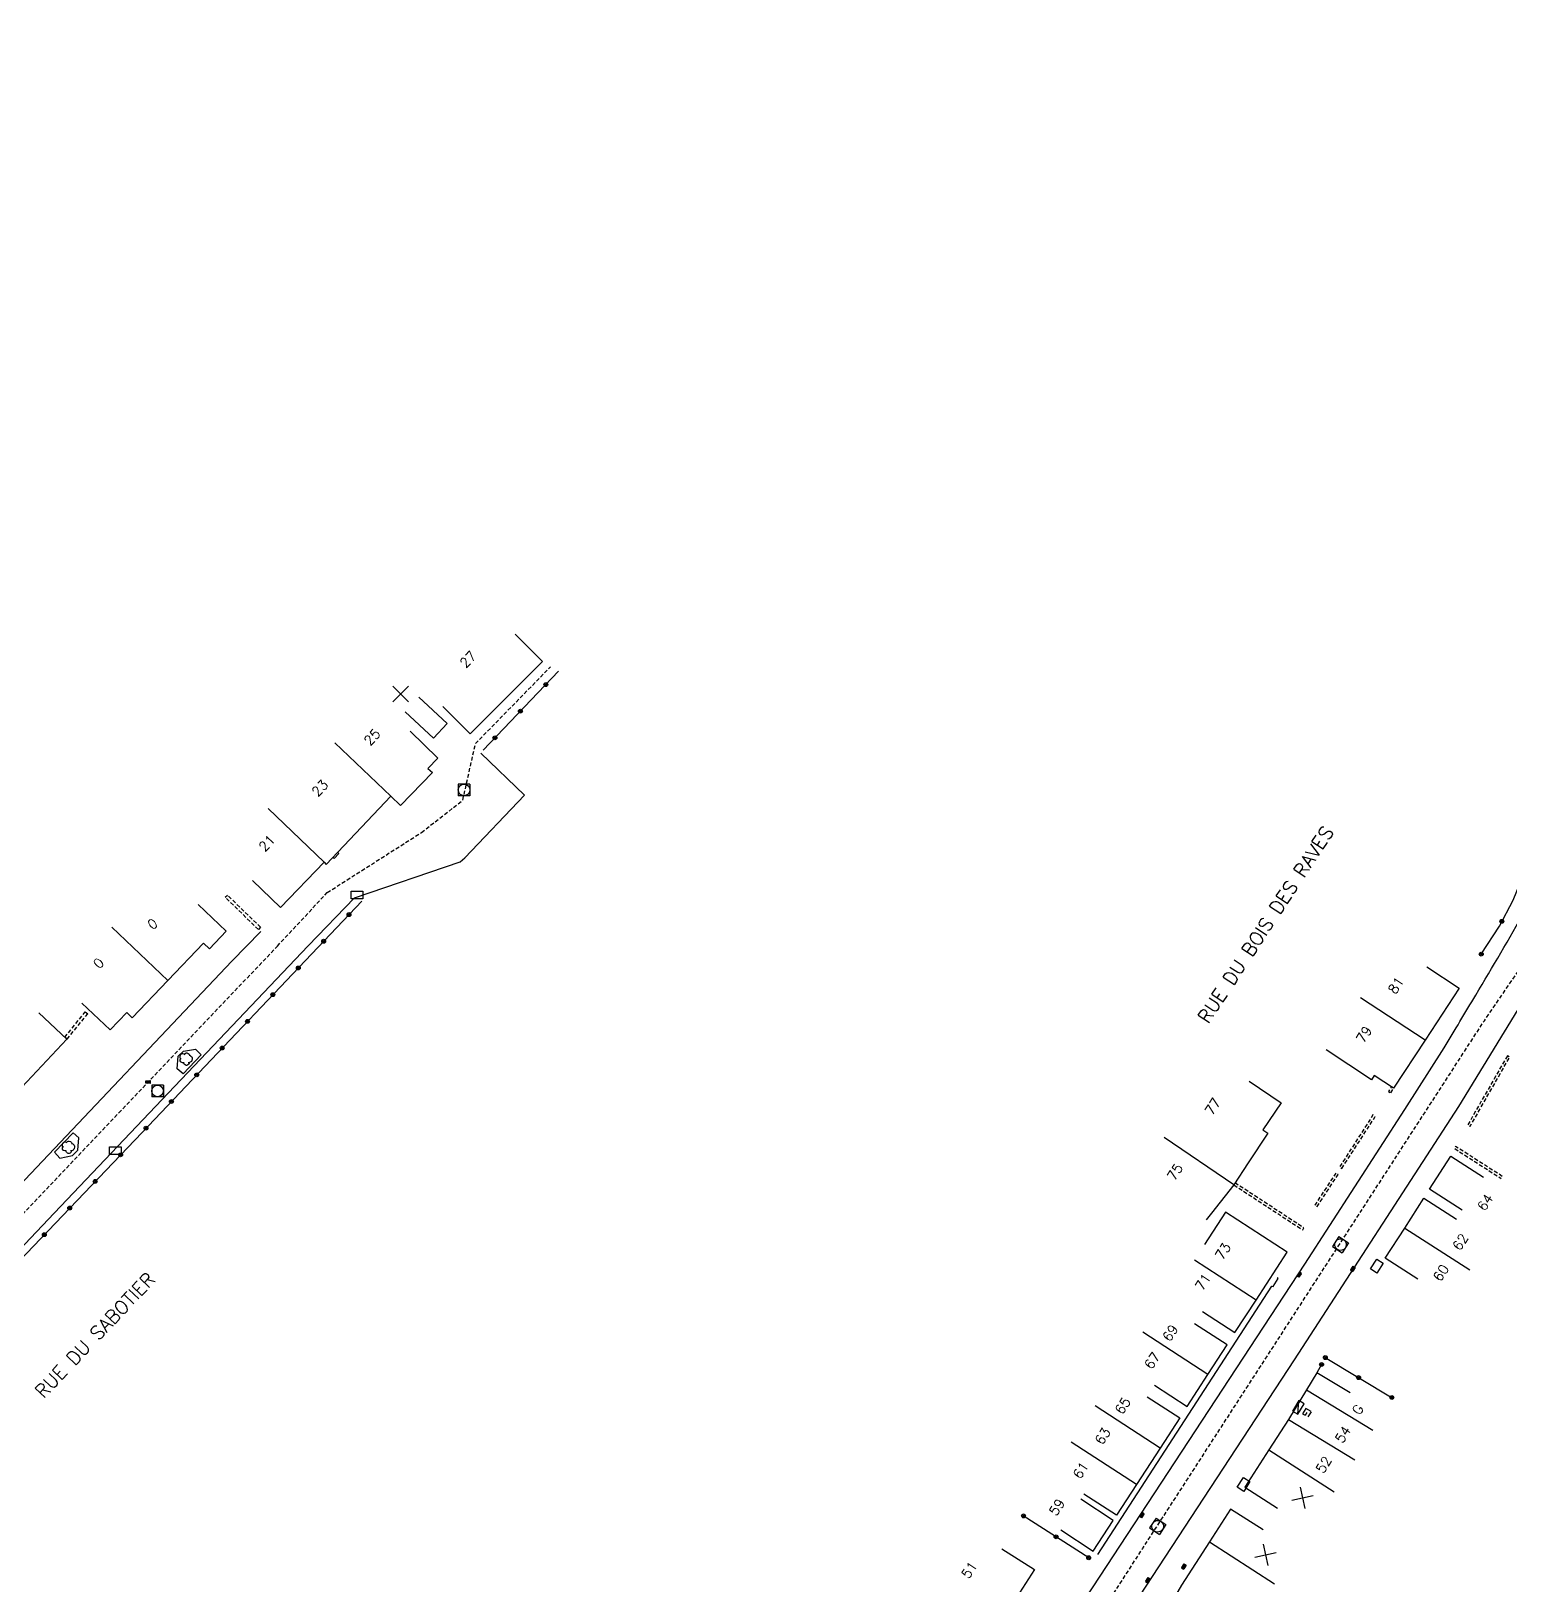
# Model space of a CAD drawing. Header units: millimetres. Extents: x 134000 to 135000, y 131000 to 132000.
# Drawn here: x 134642.4 to 134833.1, y 131516.4 to 131716.8 of the extents above; entities that cross this region are included whole.
import ezdxf
from ezdxf.enums import TextEntityAlignment as Align

# ---------------------------------------------------------------- set-up
doc = ezdxf.new("R2010")
doc.units = ezdxf.units.MM
doc.linetypes.add('DASHED', pattern=[0.75, 0.5, -0.25])
doc.layers.get('0').update_dxf_attribs({"linetype": 'CONTINUOUS'})
for name, color, linetype in [('W0001', 6, 'DASHED'), ('W0008', 7, 'CONTINUOUS'), ('W0100', 7, 'CONTINUOUS'), ('W0105', 7, 'CONTINUOUS'), ('W0112', 1, 'DASHED'), ('W0300', 7, 'CONTINUOUS'), ('W0322', 7, 'CONTINUOUS'), ('W0400', 7, 'CONTINUOUS'), ('W0420', 7, 'CONTINUOUS'), ('W0432', 7, 'CONTINUOUS'), ('W0989', 7, 'CONTINUOUS'), ('W0991', 7, 'CONTINUOUS'), ('W1102', 7, 'CONTINUOUS'), ('W1471', 7, 'CONTINUOUS')]:
    doc.layers.add(name, color=color, linetype=linetype)
doc.styles.get("Standard").update_dxf_attribs({"font": 'romans.shx', "width": 0.85})

# ---------------------------------------------------------------- blocks, each defined once
blk = doc.blocks.new('T300')
for p, q in [((-0.8, 0.51), (-0.86, 0.34)), ((-0.86, 0.34), (-0.86, 0.17)), ((-0.86, 0.17), (-0.74, 0.06)), ((-0.69, 0.63), (-0.8, 0.51)), ((-0.8, -0.06), (-0.74, 0.06)), ((-0.74, 0.06), (-0.69, 0.11)), ((-0.57, 0.69), (-0.69, 0.63)), ((-0.46, 0.69), (-0.57, 0.69)), ((-0.29, 0.63), (-0.46, 0.69)), ((-0.29, 0.63), (-0.17, 0.74)), ((-0.23, 0.57), (-0.29, 0.63)), ((-0.17, 0.74), (-0.06, 0.8)), ((-0.06, 0.8), (0.06, 0.8)), ((0.06, 0.8), (0.23, 0.74)), ((0.23, 0.74), (0.34, 0.63)), ((0.34, 0.63), (0.4, 0.51)), ((0.46, 0.46), (0.34, 0.46)), ((0.4, 0.51), (0.4, 0.46)), ((0.57, 0.4), (0.46, 0.46)), ((0.57, 0.4), (0.69, 0.29)), ((0.69, 0.29), (0.74, 0.17)), ((0.74, 0.06), (0.69, -0.17)), ((0.74, 0.17), (0.74, 0.06)), ((-0.8, -0.17), (-0.8, -0.06)), ((-0.8, -0.23), (-0.8, -0.17)), ((-0.74, -0.34), (-0.8, -0.23)), ((-0.69, -0.4), (-0.74, -0.34)), ((-0.51, -0.46), (-0.69, -0.4)), ((-0.4, -0.46), (-0.51, -0.46)), ((-0.4, -0.46), (-0.34, -0.46)), ((-0.34, -0.46), (-0.34, -0.4)), ((-0.34, -0.51), (-0.34, -0.46)), ((-0.29, -0.63), (-0.34, -0.51)), ((-0.17, -0.74), (-0.29, -0.63)), ((-0.06, -0.8), (-0.17, -0.74)), ((0.06, -0.8), (-0.06, -0.8)), ((0.17, -0.74), (0.06, -0.8)), ((0.23, -0.69), (0.17, -0.74)), ((0.29, -0.46), (0.23, -0.46)), ((0.29, -0.63), (0.23, -0.69)), ((0.46, -0.4), (0.29, -0.46)), ((0.34, -0.51), (0.29, -0.63)), ((0.34, -0.51), (0.34, -0.46)), ((0.57, -0.34), (0.46, -0.4)), ((0.63, -0.29), (0.57, -0.34)), ((0.69, -0.17), (0.63, -0.29))]:
    blk.add_line(p, q)
blk = doc.blocks.new('T1471')
at = {"color": 0, "linetype": 'Continuous', "flags": 128}
blk.add_lwpolyline([(-0.75, -0.5), (-0.75, 0.5), (0.75, 0.5), (0.75, -0.5), (-0.75, -0.5)], dxfattribs=at)
blk = doc.blocks.new('T420')
for p, q in [((0.75, 0.75), (-0.75, 0.75)), ((-0.75, 0.75), (-0.75, -0.75)), ((0.75, 0.75), (0.75, -0.75)), ((0.75, -0.75), (-0.75, -0.75))]:
    blk.add_line(p, q)
blk.add_ellipse((0, 0), major_axis=(-0.53, 0.53), ratio=1, start_param=3.926991, end_param=10.210176)
blk = doc.blocks.new('T400')
for p, q in [((-0.15, 0.3), (0.15, 0.3)), ((-0.15, -0.25), (-0.15, 0.3)), ((-0.15, 0.15), (0.15, 0.15)), ((-0.15, 0), (0.15, 0)), ((0.15, 0.3), (0.15, -0.25)), ((-0.15, -0.15), (0.15, -0.15)), ((-0.15, -0.25), (-0.15, -0.3)), ((-0.15, -0.3), (0.15, -0.3)), ((0.15, -0.3), (0.15, -0.25))]:
    blk.add_line(p, q)
blk = doc.blocks.new('t991o')
at = {"color": 0, "linetype": 'Continuous'}
for p, q in [((-1, 1), (1, -1)), ((-1, -1), (1, 1))]:
    blk.add_line(p, q, dxfattribs=at)
blk = doc.blocks.new('t322o')
at = {"color": 0, "linetype": 'Continuous'}
for radius in [0.25, 0.15]:
    blk.add_circle((0, 0), radius, dxfattribs=at)
blk = doc.blocks.new('T432')
at = {"flags": 128}
for points in [[(-0.4, 2.1), (-0.4, 1.3)], [(-0.39, 2.1), (0.41, 2.1)], [(0.8, 0.8), (-0.8, 0.8)], [(-0.8, 0.8), (-0.8, 0)], [(0.8, 0.8), (-0.8, 0)], [(-0.8, 0), (0.8, 0)], [(-0.4, 1.3), (0.4, 1.3)], [(0, 1.7), (0.4, 1.7)], [(0.4, 1.3), (0.4, 1.7)], [(0.8, 0), (0.8, 0.8)]]:
    blk.add_lwpolyline(points, dxfattribs=at)

msp = doc.modelspace()

# ---------------------------------------------------------------- linework, layer by layer
at = {"layer": 'W0001', "flags": 128}
msp.add_lwpolyline([(134712.05, 131400.2), (134719.98, 131419.35), (134727.62, 131431.74), (134747.01, 131460.98), (134785.75, 131521.07), (134829.84, 131589.17), (134836.49, 131598.87), (134842.78, 131611.08), (134849.01, 131625.05), (134854.02, 131637.96), (134858.94, 131651.54), (134863.37, 131666.47), (134868.67, 131687.86), (134871.59, 131700.63), (134875.77, 131711.47), (134880.53, 131720.79), (134888.23, 131729.34), (134894.99, 131736.57), (134903.69, 131744.17), (134919.01, 131751.97), (134944.01, 131763.76), (134958.14, 131771.19), (134967.64, 131777.88), (134975.57, 131784.57), (134982.52, 131792.42), (134986.74, 131797.7), (134996.91, 131811.12), (135000, 131815.75)], dxfattribs=at)
at = {"layer": 'W0001'}
msp.add_lwpolyline([(134557.61, 131481.4), (134564.2, 131484.25), (134571.39, 131490.76), (134579.27, 131498.83), (134595.36, 131515.78), (134622.2, 131544.06), (134653.72, 131577.27), (134674.17, 131598.78), (134680.6, 131605.69), (134692.76, 131613.44), (134698.09, 131617.59), (134699.72, 131624.9), (134709.42, 131634.82)], dxfattribs=at)
at = {"layer": 'W0008', "flags": 128}
for points in [[(134884.83, 131722.19, 0.039997), (134880.03, 131714.81, 0.043349), (134876.23, 131706.07, 0.005195), (134874.96, 131702.15), (134863.48, 131657.32, -0.007481), (134861.26, 131649.89, -0.015091), (134856.85, 131637.15, -0.007709), (134853.37, 131628.11, -0.007066), (134849.94, 131619.92, -0.0354), (134844.44, 131608.3, -0.006048), (134843.33, 131606.39), (134835.58, 131592.95), (134826.51, 131578.09), (134805.32, 131545.44), (134778.65, 131504.77), (134727.32, 131426.3, 0.010523), (134724.65, 131421.79, 0.013191), (134721.58, 131415.98, 0.009675), (134713.83, 131399.1)], [(134709.28, 131401.91, -0.022003), (134716.4, 131418.31, -0.005727), (134719.13, 131423.77, -0.031093), (134720.26, 131425.68), (134735.01, 131448.36), (134778.47, 131514.78), (134806.67, 131557.79), (134819.57, 131577.7), (134824.64, 131585.69, 0.00299), (134828.74, 131592.47, 0.004788), (134835.14, 131603.42, 0.013006), (134842, 131616.05, 0.013379), (134846.97, 131627.14, 0.010714), (134850.52, 131636.21, 0.012111), (134855.03, 131648.95, 0.006988), (134857.35, 131656.4, 0.00652), (134858.41, 131660.15), (134867.95, 131697.69, -0.010009), (134870.5, 131705.35, -0.010726), (134873.27, 131712.62, -0.03052), (134876.36, 131718.6, -0.030709)]]:
    msp.add_lwpolyline(points, format="xyb", dxfattribs=at)
at = {"layer": 'W0008'}
for points in [[(134684.13, 131605.02), (134697.77, 131609.65), (134698.34, 131610.19), (134706.05, 131618.23), (134700.4, 131623.67)], [(134572.87, 131441.45), (134572.14, 131443.52), (134567.86, 131457.67), (134566.44, 131462.31), (134562.8, 131474.29), (134562.68, 131474.91), (134562.66, 131475.65), (134562.86, 131476.62), (134563.3, 131477.46), (134599.21, 131515.58), (134616.57, 131533.96), (134645.38, 131564.36), (134678.15, 131598.82), (134684.13, 131605.02)], [(134580.92, 131504.91), (134613.51, 131539.07), (134641.6, 131568.65), (134668.32, 131596.84), (134672.04, 131600.69)]]:
    msp.add_lwpolyline(points, dxfattribs=at)
at = {"layer": 'W0008', "flags": 128}
msp.add_lwpolyline([(134779.97, 131520.34), (134802.45, 131554.94), (134802.59, 131554.88), (134803.23, 131555.94), (134803.14, 131556.01)], dxfattribs=at)
at = {"layer": 'W0100'}
for p, q in [((134691.3, 131626.51), (134694.88, 131623.02)), ((134693.6, 131621.71), (134694.88, 131623.02)), ((134693.6, 131621.71), (134694.16, 131621.16)), ((134664.65, 131599.18), (134665.42, 131598.45))]:
    msp.add_line(p, q, dxfattribs=at)
for points in [[(134695.5, 131629.67), (134699.04, 131626.14), (134708.38, 131635.47), (134704.85, 131639.01), (134704.85, 131639.01), (134704.85, 131639.01), (134704.85, 131639.01), (134704.85, 131639.01), (134704.85, 131639.01), (134704.85, 131639.01), (134704.85, 131639.01), (134704.85, 131639.01), (134704.85, 131639.01), (134704.85, 131639.01), (134704.85, 131639.01), (134704.85, 131639.01), (134704.85, 131639.01), (134704.85, 131639.01), (134704.85, 131639.01), (134704.85, 131639.01), (134704.85, 131639.01), (134704.85, 131639.01), (134704.85, 131639.01), (134704.85, 131639.01), (134704.85, 131639.01), (134704.85, 131639.01), (134704.85, 131639.01), (134704.85, 131639.01), (134704.85, 131639.01), (134704.85, 131639.01), (134704.85, 131639.01), (134704.85, 131639.01), (134704.85, 131639.01), (134704.85, 131639.01), (134704.85, 131639.01), (134704.85, 131639.01), (134704.85, 131639.01), (134704.85, 131639.01), (134704.85, 131639.01), (134704.85, 131639.01), (134704.85, 131639.01), (134704.85, 131639.01), (134704.85, 131639.01), (134704.85, 131639.01), (134704.85, 131639.01), (134704.85, 131639.01), (134704.85, 131639.01), (134704.85, 131639.01), (134704.85, 131639.01), (134704.85, 131639.01), (134704.85, 131639.01), (134704.85, 131639.01), (134704.85, 131639.01), (134704.85, 131639.01), (134704.85, 131639.01), (134704.85, 131639.01), (134704.85, 131639.01), (134704.85, 131639.01), (134704.85, 131639.01), (134704.85, 131639.01), (134704.85, 131639.01), (134704.85, 131639.01), (134704.85, 131639.01), (134704.85, 131639.01), (134704.85, 131639.01), (134704.85, 131639.01), (134704.85, 131639.01), (134704.85, 131639.01), (134704.85, 131639.01), (134704.85, 131639.01), (134704.85, 131639.01), (134704.85, 131639.01), (134704.85, 131639.01), (134704.85, 131639.01), (134704.85, 131639.01), (134704.85, 131639.01), (134704.85, 131639.01), (134704.85, 131639.01), (134704.85, 131639.01), (134704.85, 131639.01), (134704.85, 131639.01), (134704.85, 131639.01), (134704.85, 131639.01), (134704.85, 131639.01), (134704.85, 131639.01), (134704.85, 131639.01), (134704.85, 131639.01), (134704.85, 131639.01), (134704.85, 131639.01), (134704.85, 131639.01), (134704.85, 131639.01), (134704.85, 131639.01), (134704.85, 131639.01), (134704.85, 131639.01), (134704.85, 131639.01), (134704.85, 131639.01), (134704.85, 131639.01), (134704.85, 131639.01), (134704.85, 131639.01), (134704.85, 131639.01), (134704.85, 131639.01), (134704.85, 131639.01), (134704.85, 131639.01), (134704.85, 131639.01), (134704.85, 131639.01), (134704.85, 131639.01), (134704.85, 131639.01), (134704.85, 131639.01), (134704.85, 131639.01), (134704.85, 131639.01), (134704.85, 131639.01), (134704.85, 131639.01), (134704.85, 131639.01), (134704.85, 131639.01), (134704.85, 131639.01), (134704.85, 131639.01), (134704.85, 131639.01), (134704.85, 131639.01), (134704.85, 131639.01), (134704.85, 131639.01)], [(134690.65, 131628.98), (134694.33, 131625.59), (134696.09, 131627.5), (134692.42, 131630.89), (134692.42, 131630.89), (134692.42, 131630.89), (134692.42, 131630.89), (134692.42, 131630.89), (134692.42, 131630.89), (134692.42, 131630.89), (134692.42, 131630.89), (134692.42, 131630.89), (134692.42, 131630.89), (134692.42, 131630.89), (134692.42, 131630.89), (134692.42, 131630.89), (134692.42, 131630.89), (134692.42, 131630.89), (134692.42, 131630.89), (134692.42, 131630.89), (134692.42, 131630.89), (134692.42, 131630.89), (134692.42, 131630.89), (134692.42, 131630.89), (134692.42, 131630.89), (134692.42, 131630.89), (134692.42, 131630.89), (134692.42, 131630.89), (134692.42, 131630.89), (134692.42, 131630.89), (134692.42, 131630.89), (134692.42, 131630.89), (134692.42, 131630.89), (134692.42, 131630.89), (134692.42, 131630.89), (134692.42, 131630.89), (134692.42, 131630.89), (134692.42, 131630.89), (134692.42, 131630.89), (134692.42, 131630.89), (134692.42, 131630.89), (134692.42, 131630.89), (134692.42, 131630.89), (134692.42, 131630.89), (134692.42, 131630.89), (134692.42, 131630.89), (134692.42, 131630.89), (134692.42, 131630.89), (134692.42, 131630.89), (134692.42, 131630.89), (134692.42, 131630.89), (134692.42, 131630.89), (134692.42, 131630.89), (134692.42, 131630.89), (134692.42, 131630.89), (134692.42, 131630.89), (134692.42, 131630.89), (134692.42, 131630.89), (134692.42, 131630.89), (134692.42, 131630.89), (134692.42, 131630.89), (134692.42, 131630.89), (134692.42, 131630.89), (134692.42, 131630.89), (134692.42, 131630.89), (134692.42, 131630.89), (134692.42, 131630.89), (134692.42, 131630.89), (134692.42, 131630.89), (134692.42, 131630.89), (134692.42, 131630.89), (134692.42, 131630.89), (134692.42, 131630.89), (134692.42, 131630.89), (134692.42, 131630.89), (134692.42, 131630.89), (134692.42, 131630.89), (134692.42, 131630.89), (134692.42, 131630.89), (134692.42, 131630.89), (134692.42, 131630.89), (134692.42, 131630.89), (134692.42, 131630.89), (134692.42, 131630.89), (134692.42, 131630.89), (134692.42, 131630.89), (134692.42, 131630.89), (134692.42, 131630.89), (134692.42, 131630.89), (134692.42, 131630.89), (134692.42, 131630.89), (134692.42, 131630.89), (134692.42, 131630.89), (134692.42, 131630.89), (134692.42, 131630.89), (134692.42, 131630.89), (134692.42, 131630.89), (134692.42, 131630.89), (134692.42, 131630.89), (134692.42, 131630.89), (134692.42, 131630.89), (134692.42, 131630.89), (134692.42, 131630.89), (134692.42, 131630.89), (134692.42, 131630.89), (134692.42, 131630.89), (134692.42, 131630.89), (134692.42, 131630.89), (134692.42, 131630.89), (134692.42, 131630.89), (134692.42, 131630.89), (134692.42, 131630.89), (134692.42, 131630.89), (134692.42, 131630.89), (134692.42, 131630.89), (134692.42, 131630.89), (134692.42, 131630.89), (134692.42, 131630.89), (134692.42, 131630.89), (134692.42, 131630.89)], [(134670.97, 131607.25), (134674.58, 131603.78), (134680.2, 131609.63), (134680.45, 131609.32), (134688.8, 131618.1), (134690.04, 131616.93), (134694.16, 131621.16)], [(134665.42, 131598.45), (134667.57, 131600.72), (134663.94, 131604.16), (134663.94, 131604.16), (134663.94, 131604.16), (134663.94, 131604.16), (134663.94, 131604.16), (134663.94, 131604.16), (134663.94, 131604.16), (134663.94, 131604.16), (134663.94, 131604.16), (134663.94, 131604.16), (134663.94, 131604.16), (134663.94, 131604.16), (134663.94, 131604.16), (134663.94, 131604.16), (134663.94, 131604.16), (134663.94, 131604.16), (134663.94, 131604.16), (134663.94, 131604.16), (134663.94, 131604.16), (134663.94, 131604.16), (134663.94, 131604.16), (134663.94, 131604.16), (134663.94, 131604.16), (134663.94, 131604.16), (134663.94, 131604.16), (134663.94, 131604.16), (134663.94, 131604.16), (134663.94, 131604.16), (134663.94, 131604.16), (134663.94, 131604.16), (134663.94, 131604.16), (134663.94, 131604.16), (134663.94, 131604.16), (134663.94, 131604.16), (134663.94, 131604.16), (134663.94, 131604.16), (134663.94, 131604.16), (134663.94, 131604.16), (134663.94, 131604.16), (134663.94, 131604.16), (134663.94, 131604.16), (134663.94, 131604.16), (134663.94, 131604.16), (134663.94, 131604.16), (134663.94, 131604.16), (134663.94, 131604.16), (134663.94, 131604.16), (134663.94, 131604.16), (134663.94, 131604.16), (134663.94, 131604.16), (134663.94, 131604.16), (134663.94, 131604.16), (134663.94, 131604.16), (134663.94, 131604.16), (134663.94, 131604.16), (134663.94, 131604.16), (134663.94, 131604.16), (134663.94, 131604.16), (134663.94, 131604.16), (134663.94, 131604.16), (134663.94, 131604.16), (134663.94, 131604.16), (134663.94, 131604.16), (134663.94, 131604.16), (134663.94, 131604.16), (134663.94, 131604.16), (134663.94, 131604.16), (134663.94, 131604.16), (134663.94, 131604.16), (134663.94, 131604.16), (134663.94, 131604.16), (134663.94, 131604.16), (134663.94, 131604.16), (134663.94, 131604.16), (134663.94, 131604.16), (134663.94, 131604.16), (134663.94, 131604.16), (134663.94, 131604.16), (134663.94, 131604.16), (134663.94, 131604.16), (134663.94, 131604.16), (134663.94, 131604.16), (134663.94, 131604.16), (134663.94, 131604.16), (134663.94, 131604.16), (134663.94, 131604.16), (134663.94, 131604.16), (134663.94, 131604.16), (134663.94, 131604.16), (134663.94, 131604.16), (134663.94, 131604.16), (134663.94, 131604.16), (134663.94, 131604.16), (134663.94, 131604.16), (134663.94, 131604.16), (134663.94, 131604.16), (134663.94, 131604.16), (134663.94, 131604.16), (134663.94, 131604.16), (134663.94, 131604.16), (134663.94, 131604.16), (134663.94, 131604.16), (134663.94, 131604.16), (134663.94, 131604.16), (134663.94, 131604.16), (134663.94, 131604.16), (134663.94, 131604.16), (134663.94, 131604.16), (134663.94, 131604.16), (134663.94, 131604.16), (134663.94, 131604.16), (134663.94, 131604.16), (134663.94, 131604.16)], [(134648.97, 131591.41), (134652.61, 131587.98), (134654.74, 131590.23), (134655.43, 131589.52), (134660.05, 131594.34), (134664.65, 131599.18)], [(134639.93, 131579.21), (134647.04, 131586.77), (134643.39, 131590.19), (134643.39, 131590.19), (134643.39, 131590.19), (134643.39, 131590.19), (134643.39, 131590.19), (134643.39, 131590.19), (134643.39, 131590.19), (134643.39, 131590.19), (134643.39, 131590.19), (134643.39, 131590.19), (134643.39, 131590.19), (134643.39, 131590.19), (134643.39, 131590.19), (134643.39, 131590.19), (134643.39, 131590.19), (134643.39, 131590.19), (134643.39, 131590.19), (134643.39, 131590.19), (134643.39, 131590.19), (134643.39, 131590.19), (134643.39, 131590.19), (134643.39, 131590.19), (134643.39, 131590.19), (134643.39, 131590.19), (134643.39, 131590.19), (134643.39, 131590.19), (134643.39, 131590.19), (134643.39, 131590.19), (134643.39, 131590.19), (134643.39, 131590.19), (134643.39, 131590.19), (134643.39, 131590.19), (134643.39, 131590.19), (134643.39, 131590.19), (134643.39, 131590.19), (134643.39, 131590.19), (134643.39, 131590.19), (134643.39, 131590.19), (134643.39, 131590.19), (134643.39, 131590.19), (134643.39, 131590.19), (134643.39, 131590.19), (134643.39, 131590.19), (134643.39, 131590.19), (134643.39, 131590.19), (134643.39, 131590.19), (134643.39, 131590.19), (134643.39, 131590.19), (134643.39, 131590.19), (134643.39, 131590.19), (134643.39, 131590.19), (134643.39, 131590.19), (134643.39, 131590.19), (134643.39, 131590.19), (134643.39, 131590.19), (134643.39, 131590.19), (134643.39, 131590.19), (134643.39, 131590.19), (134643.39, 131590.19), (134643.39, 131590.19), (134643.39, 131590.19), (134643.39, 131590.19), (134643.39, 131590.19), (134643.39, 131590.19), (134643.39, 131590.19), (134643.39, 131590.19), (134643.39, 131590.19), (134643.39, 131590.19), (134643.39, 131590.19), (134643.39, 131590.19), (134643.39, 131590.19), (134643.39, 131590.19), (134643.39, 131590.19), (134643.39, 131590.19), (134643.39, 131590.19), (134643.39, 131590.19), (134643.39, 131590.19), (134643.39, 131590.19), (134643.39, 131590.19), (134643.39, 131590.19), (134643.39, 131590.19), (134643.39, 131590.19), (134643.39, 131590.19), (134643.39, 131590.19), (134643.39, 131590.19), (134643.39, 131590.19), (134643.39, 131590.19), (134643.39, 131590.19), (134643.39, 131590.19), (134643.39, 131590.19), (134643.39, 131590.19), (134643.39, 131590.19), (134643.39, 131590.19), (134643.39, 131590.19), (134643.39, 131590.19), (134643.39, 131590.19), (134643.39, 131590.19), (134643.39, 131590.19), (134643.39, 131590.19), (134643.39, 131590.19), (134643.39, 131590.19), (134643.39, 131590.19), (134643.39, 131590.19), (134643.39, 131590.19), (134643.39, 131590.19), (134643.39, 131590.19), (134643.39, 131590.19), (134643.39, 131590.19), (134643.39, 131590.19), (134643.39, 131590.19), (134643.39, 131590.19), (134643.39, 131590.19), (134643.39, 131590.19)]]:
    msp.add_lwpolyline(points, dxfattribs=at)
at = {"layer": 'W0100', "flags": 128}
for points in [[(134822.42, 131596.11), (134826.6, 131593.38), (134822.2, 131586.64), (134818.14, 131580.46), (134815.65, 131582.1), (134815.28, 131581.55), (134809.42, 131585.4)], [(134799.51, 131581.38), (134803.65, 131578.57), (134801.29, 131575.1), (134801.91, 131574.68), (134799.39, 131570.83), (134797.54, 131567.99), (134794.67, 131564.35), (134793.96, 131563.51)], [(134826.99, 131564.74), (134822.78, 131567.45), (134825.51, 131571.69), (134829.72, 131568.99)], [(134821.28, 131555.83), (134817.07, 131558.53), (134819.57, 131562.43), (134822.05, 131566.3), (134826.26, 131563.59)], [(134793.48, 131551.68), (134797.66, 131548.94), (134800.41, 131553.15), (134804.43, 131559.34), (134796.47, 131564.49), (134793.76, 131560.3)], [(134787.32, 131542.16), (134791.51, 131539.43), (134794.18, 131543.53), (134796.66, 131547.36), (134792.46, 131550.08)], [(134812.53, 131541.2), (134808.24, 131543.78), (134806.91, 131541.55), (134804.58, 131537.74), (134802.05, 131533.82), (134798.96, 131529.02), (134803.16, 131526.32)], [(134786.37, 131540.67), (134790.56, 131537.94), (134788.02, 131534.05), (134784.97, 131529.38), (134782.4, 131525.4), (134778.2, 131528.12)], [(134775.22, 131523.51), (134779.4, 131520.77), (134781.99, 131524.72), (134777.81, 131527.46)], [(134801.32, 131523.5), (134797.11, 131526.2), (134794.39, 131521.96), (134790.78, 131516.39), (134787.22, 131510.23), (134784.15, 131504.97), (134788.47, 131502.45)], [(134767.62, 131521.08), (134771.83, 131518.38), (134766.42, 131509.98), (134761.17, 131513.3), (134760.11, 131511.62), (134755.88, 131514.29)]]:
    msp.add_lwpolyline(points, dxfattribs=at)
at = {"layer": 'W0105'}
for p, q in [((134681.32, 131610.24), (134681.5, 131610.07)), ((134681.5, 131610.07), (134682.12, 131610.73)), ((134681.95, 131610.9), (134682.12, 131610.73))]:
    msp.add_line(p, q, dxfattribs=at)
for points in [[(134662.01, 131582.3), (134661.25, 131582.97), (134661.39, 131584.58), (134662.08, 131585.25), (134663.62, 131585.5), (134664.34, 131584.78), (134662.01, 131582.3)], [(134645.42, 131572.22), (134646.12, 131571.46), (134647.77, 131571.8), (134648.44, 131572.48), (134648.56, 131574.07), (134647.84, 131574.72), (134645.42, 131572.22)]]:
    msp.add_lwpolyline(points, dxfattribs=at)
at = {"layer": 'W0112'}
for points in [[(134672, 131601.21), (134671.73, 131600.93), (134667.44, 131605.09), (134667.72, 131605.37), (134667.72, 131605.37), (134667.72, 131605.37), (134667.72, 131605.37), (134667.72, 131605.37), (134667.72, 131605.37), (134667.72, 131605.37), (134667.72, 131605.37), (134667.72, 131605.37), (134667.72, 131605.37), (134667.72, 131605.37), (134667.72, 131605.37), (134667.72, 131605.37), (134667.72, 131605.37), (134667.72, 131605.37), (134667.72, 131605.37), (134667.72, 131605.37), (134667.72, 131605.37), (134667.72, 131605.37), (134667.72, 131605.37), (134667.72, 131605.37), (134667.72, 131605.37), (134667.72, 131605.37), (134667.72, 131605.37), (134667.72, 131605.37), (134667.72, 131605.37), (134667.72, 131605.37), (134667.72, 131605.37), (134667.72, 131605.37), (134667.72, 131605.37), (134667.72, 131605.37), (134667.72, 131605.37), (134667.72, 131605.37), (134667.72, 131605.37), (134667.72, 131605.37), (134667.72, 131605.37), (134667.72, 131605.37), (134667.72, 131605.37), (134667.72, 131605.37), (134667.72, 131605.37), (134667.72, 131605.37), (134667.72, 131605.37), (134667.72, 131605.37), (134667.72, 131605.37), (134667.72, 131605.37), (134667.72, 131605.37), (134667.72, 131605.37), (134667.72, 131605.37), (134667.72, 131605.37), (134667.72, 131605.37), (134667.72, 131605.37), (134667.72, 131605.37), (134667.72, 131605.37), (134667.72, 131605.37), (134667.72, 131605.37), (134667.72, 131605.37), (134667.72, 131605.37), (134667.72, 131605.37), (134667.72, 131605.37), (134667.72, 131605.37), (134667.72, 131605.37), (134667.72, 131605.37), (134667.72, 131605.37), (134667.72, 131605.37), (134667.72, 131605.37), (134667.72, 131605.37), (134667.72, 131605.37), (134667.72, 131605.37), (134667.72, 131605.37), (134667.72, 131605.37), (134667.72, 131605.37), (134667.72, 131605.37), (134667.72, 131605.37), (134667.72, 131605.37), (134667.72, 131605.37), (134667.72, 131605.37), (134667.72, 131605.37), (134667.72, 131605.37), (134667.72, 131605.37), (134667.72, 131605.37), (134667.72, 131605.37), (134667.72, 131605.37), (134667.72, 131605.37), (134667.72, 131605.37), (134667.72, 131605.37), (134667.72, 131605.37), (134667.72, 131605.37), (134667.72, 131605.37), (134667.72, 131605.37), (134667.72, 131605.37), (134667.72, 131605.37), (134667.72, 131605.37), (134667.72, 131605.37), (134667.72, 131605.37), (134667.72, 131605.37), (134667.72, 131605.37), (134667.72, 131605.37), (134667.72, 131605.37), (134667.72, 131605.37), (134667.72, 131605.37), (134667.72, 131605.37), (134667.72, 131605.37), (134667.72, 131605.37), (134667.72, 131605.37), (134667.72, 131605.37), (134667.72, 131605.37), (134667.72, 131605.37), (134667.72, 131605.37), (134667.72, 131605.37), (134667.72, 131605.37), (134667.72, 131605.37), (134667.72, 131605.37), (134667.72, 131605.37), (134667.72, 131605.37), (134667.72, 131605.37), (134667.72, 131605.37), (134667.72, 131605.37)], [(134672, 131601.21), (134667.72, 131605.37), (134667.72, 131605.37), (134667.72, 131605.37), (134667.72, 131605.37), (134667.72, 131605.37), (134667.72, 131605.37), (134667.72, 131605.37), (134667.72, 131605.37), (134667.72, 131605.37), (134667.72, 131605.37), (134667.72, 131605.37), (134667.72, 131605.37), (134667.72, 131605.37), (134667.72, 131605.37), (134667.72, 131605.37), (134667.72, 131605.37), (134667.72, 131605.37), (134667.72, 131605.37), (134667.72, 131605.37), (134667.72, 131605.37), (134667.72, 131605.37), (134667.72, 131605.37), (134667.72, 131605.37), (134667.72, 131605.37), (134667.72, 131605.37), (134667.72, 131605.37), (134667.72, 131605.37), (134667.72, 131605.37), (134667.72, 131605.37), (134667.72, 131605.37), (134667.72, 131605.37), (134667.72, 131605.37), (134667.72, 131605.37), (134667.72, 131605.37), (134667.72, 131605.37), (134667.72, 131605.37), (134667.72, 131605.37), (134667.72, 131605.37), (134667.72, 131605.37), (134667.72, 131605.37), (134667.72, 131605.37), (134667.72, 131605.37), (134667.72, 131605.37), (134667.72, 131605.37), (134667.72, 131605.37), (134667.72, 131605.37), (134667.72, 131605.37), (134667.72, 131605.37), (134667.72, 131605.37), (134667.72, 131605.37), (134667.72, 131605.37), (134667.72, 131605.37), (134667.72, 131605.37), (134667.72, 131605.37), (134667.72, 131605.37), (134667.72, 131605.37), (134667.72, 131605.37), (134667.72, 131605.37), (134667.72, 131605.37), (134667.72, 131605.37), (134667.72, 131605.37), (134667.72, 131605.37), (134667.72, 131605.37), (134667.72, 131605.37), (134667.72, 131605.37), (134667.72, 131605.37), (134667.72, 131605.37), (134667.72, 131605.37), (134667.72, 131605.37), (134667.72, 131605.37), (134667.72, 131605.37), (134667.72, 131605.37), (134667.72, 131605.37), (134667.72, 131605.37), (134667.72, 131605.37), (134667.72, 131605.37), (134667.72, 131605.37), (134667.72, 131605.37), (134667.72, 131605.37), (134667.72, 131605.37), (134667.72, 131605.37), (134667.72, 131605.37), (134667.72, 131605.37), (134667.72, 131605.37), (134667.72, 131605.37), (134667.72, 131605.37), (134667.72, 131605.37), (134667.72, 131605.37), (134667.72, 131605.37), (134667.72, 131605.37), (134667.72, 131605.37), (134667.72, 131605.37), (134667.72, 131605.37), (134667.72, 131605.37), (134667.72, 131605.37), (134667.72, 131605.37), (134667.72, 131605.37), (134667.72, 131605.37), (134667.72, 131605.37), (134667.72, 131605.37), (134667.72, 131605.37), (134667.72, 131605.37), (134667.72, 131605.37), (134667.72, 131605.37), (134667.72, 131605.37), (134667.72, 131605.37), (134667.72, 131605.37), (134667.72, 131605.37), (134667.72, 131605.37), (134667.72, 131605.37), (134667.72, 131605.37), (134667.72, 131605.37), (134667.72, 131605.37), (134667.72, 131605.37), (134667.72, 131605.37), (134667.72, 131605.37), (134667.72, 131605.37), (134667.72, 131605.37), (134667.72, 131605.37)], [(134647.06, 131586.79), (134646.75, 131587.04), (134649.4, 131590.31), (134649.71, 131590.06), (134649.71, 131590.06), (134649.71, 131590.06), (134649.71, 131590.06), (134649.71, 131590.06), (134649.71, 131590.06), (134649.71, 131590.06), (134649.71, 131590.06), (134649.71, 131590.06), (134649.71, 131590.06), (134649.71, 131590.06), (134649.71, 131590.06), (134649.71, 131590.06), (134649.71, 131590.06), (134649.71, 131590.06), (134649.71, 131590.06), (134649.71, 131590.06), (134649.71, 131590.06), (134649.71, 131590.06), (134649.71, 131590.06), (134649.71, 131590.06), (134649.71, 131590.06), (134649.71, 131590.06), (134649.71, 131590.06), (134649.71, 131590.06), (134649.71, 131590.06), (134649.71, 131590.06), (134649.71, 131590.06), (134649.71, 131590.06), (134649.71, 131590.06), (134649.71, 131590.06), (134649.71, 131590.06), (134649.71, 131590.06), (134649.71, 131590.06), (134649.71, 131590.06), (134649.71, 131590.06), (134649.71, 131590.06), (134649.71, 131590.06), (134649.71, 131590.06), (134649.71, 131590.06), (134649.71, 131590.06), (134649.71, 131590.06), (134649.71, 131590.06), (134649.71, 131590.06), (134649.71, 131590.06), (134649.71, 131590.06), (134649.71, 131590.06), (134649.71, 131590.06), (134649.71, 131590.06), (134649.71, 131590.06), (134649.71, 131590.06), (134649.71, 131590.06), (134649.71, 131590.06), (134649.71, 131590.06), (134649.71, 131590.06), (134649.71, 131590.06), (134649.71, 131590.06), (134649.71, 131590.06), (134649.71, 131590.06), (134649.71, 131590.06), (134649.71, 131590.06), (134649.71, 131590.06), (134649.71, 131590.06), (134649.71, 131590.06), (134649.71, 131590.06), (134649.71, 131590.06), (134649.71, 131590.06), (134649.71, 131590.06), (134649.71, 131590.06), (134649.71, 131590.06), (134649.71, 131590.06), (134649.71, 131590.06), (134649.71, 131590.06), (134649.71, 131590.06), (134649.71, 131590.06), (134649.71, 131590.06), (134649.71, 131590.06), (134649.71, 131590.06), (134649.71, 131590.06), (134649.71, 131590.06), (134649.71, 131590.06), (134649.71, 131590.06), (134649.71, 131590.06), (134649.71, 131590.06), (134649.71, 131590.06), (134649.71, 131590.06), (134649.71, 131590.06), (134649.71, 131590.06), (134649.71, 131590.06), (134649.71, 131590.06), (134649.71, 131590.06), (134649.71, 131590.06), (134649.71, 131590.06), (134649.71, 131590.06), (134649.71, 131590.06), (134649.71, 131590.06), (134649.71, 131590.06), (134649.71, 131590.06), (134649.71, 131590.06), (134649.71, 131590.06), (134649.71, 131590.06), (134649.71, 131590.06), (134649.71, 131590.06), (134649.71, 131590.06), (134649.71, 131590.06), (134649.71, 131590.06), (134649.71, 131590.06), (134649.71, 131590.06), (134649.71, 131590.06), (134649.71, 131590.06), (134649.71, 131590.06), (134649.71, 131590.06), (134649.71, 131590.06), (134649.71, 131590.06), (134649.71, 131590.06), (134649.71, 131590.06), (134649.71, 131590.06)], [(134647.06, 131586.79), (134649.71, 131590.06), (134649.71, 131590.06), (134649.71, 131590.06), (134649.71, 131590.06), (134649.71, 131590.06), (134649.71, 131590.06), (134649.71, 131590.06), (134649.71, 131590.06), (134649.71, 131590.06), (134649.71, 131590.06), (134649.71, 131590.06), (134649.71, 131590.06), (134649.71, 131590.06), (134649.71, 131590.06), (134649.71, 131590.06), (134649.71, 131590.06), (134649.71, 131590.06), (134649.71, 131590.06), (134649.71, 131590.06), (134649.71, 131590.06), (134649.71, 131590.06), (134649.71, 131590.06), (134649.71, 131590.06), (134649.71, 131590.06), (134649.71, 131590.06), (134649.71, 131590.06), (134649.71, 131590.06), (134649.71, 131590.06), (134649.71, 131590.06), (134649.71, 131590.06), (134649.71, 131590.06), (134649.71, 131590.06), (134649.71, 131590.06), (134649.71, 131590.06), (134649.71, 131590.06), (134649.71, 131590.06), (134649.71, 131590.06), (134649.71, 131590.06), (134649.71, 131590.06), (134649.71, 131590.06), (134649.71, 131590.06), (134649.71, 131590.06), (134649.71, 131590.06), (134649.71, 131590.06), (134649.71, 131590.06), (134649.71, 131590.06), (134649.71, 131590.06), (134649.71, 131590.06), (134649.71, 131590.06), (134649.71, 131590.06), (134649.71, 131590.06), (134649.71, 131590.06), (134649.71, 131590.06), (134649.71, 131590.06), (134649.71, 131590.06), (134649.71, 131590.06), (134649.71, 131590.06), (134649.71, 131590.06), (134649.71, 131590.06), (134649.71, 131590.06), (134649.71, 131590.06), (134649.71, 131590.06), (134649.71, 131590.06), (134649.71, 131590.06), (134649.71, 131590.06), (134649.71, 131590.06), (134649.71, 131590.06), (134649.71, 131590.06), (134649.71, 131590.06), (134649.71, 131590.06), (134649.71, 131590.06), (134649.71, 131590.06), (134649.71, 131590.06), (134649.71, 131590.06), (134649.71, 131590.06), (134649.71, 131590.06), (134649.71, 131590.06), (134649.71, 131590.06), (134649.71, 131590.06), (134649.71, 131590.06), (134649.71, 131590.06), (134649.71, 131590.06), (134649.71, 131590.06), (134649.71, 131590.06), (134649.71, 131590.06), (134649.71, 131590.06), (134649.71, 131590.06), (134649.71, 131590.06), (134649.71, 131590.06), (134649.71, 131590.06), (134649.71, 131590.06), (134649.71, 131590.06), (134649.71, 131590.06), (134649.71, 131590.06), (134649.71, 131590.06), (134649.71, 131590.06), (134649.71, 131590.06), (134649.71, 131590.06), (134649.71, 131590.06), (134649.71, 131590.06), (134649.71, 131590.06), (134649.71, 131590.06), (134649.71, 131590.06), (134649.71, 131590.06), (134649.71, 131590.06), (134649.71, 131590.06), (134649.71, 131590.06), (134649.71, 131590.06), (134649.71, 131590.06), (134649.71, 131590.06), (134649.71, 131590.06), (134649.71, 131590.06), (134649.71, 131590.06), (134649.71, 131590.06), (134649.71, 131590.06), (134649.71, 131590.06), (134649.71, 131590.06), (134649.71, 131590.06), (134649.71, 131590.06)]]:
    msp.add_lwpolyline(points, dxfattribs=at)
at = {"layer": 'W0112', "flags": 128}
for points in [[(134832.81, 131584.64), (134827.7, 131575.73), (134828.01, 131575.55), (134833.11, 131584.46)], [(134817.78, 131579.87), (134818.14, 131580.46), (134817.85, 131580.65), (134817.48, 131580.05)], [(134811.46, 131570.12), (134815.78, 131576.82), (134815.48, 131577.01), (134811.17, 131570.31)], [(134808.26, 131565.19), (134810.97, 131569.32), (134810.67, 131569.51), (134807.97, 131565.38)]]:
    msp.add_lwpolyline(points, close=True, dxfattribs=at)
for points in [[(134832.16, 131569.09), (134826.14, 131572.95), (134825.98, 131572.7), (134831.99, 131568.84)], [(134797.54, 131567.99), (134806.41, 131562.2), (134806.57, 131562.45), (134797.7, 131568.24)]]:
    msp.add_lwpolyline(points, dxfattribs=at)
at = {"layer": 'W0322'}
for points in [[(134710.44, 131634.23), (134700.73, 131624.07), (134700.73, 131624.07), (134700.73, 131624.07), (134700.73, 131624.07), (134700.73, 131624.07), (134700.73, 131624.07), (134700.73, 131624.07), (134700.73, 131624.07), (134700.73, 131624.07), (134700.73, 131624.07), (134700.73, 131624.07), (134700.73, 131624.07), (134700.73, 131624.07), (134700.73, 131624.07), (134700.73, 131624.07), (134700.73, 131624.07), (134700.73, 131624.07), (134700.73, 131624.07), (134700.73, 131624.07), (134700.73, 131624.07), (134700.73, 131624.07), (134700.73, 131624.07), (134700.73, 131624.07), (134700.73, 131624.07), (134700.73, 131624.07), (134700.73, 131624.07), (134700.73, 131624.07), (134700.73, 131624.07), (134700.73, 131624.07), (134700.73, 131624.07), (134700.73, 131624.07), (134700.73, 131624.07), (134700.73, 131624.07), (134700.73, 131624.07), (134700.73, 131624.07), (134700.73, 131624.07), (134700.73, 131624.07), (134700.73, 131624.07), (134700.73, 131624.07), (134700.73, 131624.07), (134700.73, 131624.07), (134700.73, 131624.07), (134700.73, 131624.07), (134700.73, 131624.07), (134700.73, 131624.07), (134700.73, 131624.07), (134700.73, 131624.07), (134700.73, 131624.07), (134700.73, 131624.07), (134700.73, 131624.07), (134700.73, 131624.07), (134700.73, 131624.07), (134700.73, 131624.07), (134700.73, 131624.07), (134700.73, 131624.07), (134700.73, 131624.07), (134700.73, 131624.07), (134700.73, 131624.07), (134700.73, 131624.07), (134700.73, 131624.07), (134700.73, 131624.07), (134700.73, 131624.07), (134700.73, 131624.07), (134700.73, 131624.07), (134700.73, 131624.07), (134700.73, 131624.07), (134700.73, 131624.07), (134700.73, 131624.07), (134700.73, 131624.07), (134700.73, 131624.07), (134700.73, 131624.07), (134700.73, 131624.07), (134700.73, 131624.07), (134700.73, 131624.07), (134700.73, 131624.07), (134700.73, 131624.07), (134700.73, 131624.07), (134700.73, 131624.07), (134700.73, 131624.07), (134700.73, 131624.07), (134700.73, 131624.07), (134700.73, 131624.07), (134700.73, 131624.07), (134700.73, 131624.07), (134700.73, 131624.07), (134700.73, 131624.07), (134700.73, 131624.07), (134700.73, 131624.07), (134700.73, 131624.07), (134700.73, 131624.07), (134700.73, 131624.07), (134700.73, 131624.07), (134700.73, 131624.07), (134700.73, 131624.07), (134700.73, 131624.07), (134700.73, 131624.07), (134700.73, 131624.07), (134700.73, 131624.07), (134700.73, 131624.07), (134700.73, 131624.07)], [(134700.73, 131624.07), (134700.73, 131624.07), (134700.73, 131624.07), (134700.73, 131624.07), (134700.73, 131624.07), (134700.73, 131624.07), (134700.73, 131624.07), (134700.73, 131624.07), (134700.73, 131624.07), (134700.73, 131624.07), (134700.73, 131624.07), (134700.73, 131624.07), (134700.73, 131624.07), (134700.73, 131624.07), (134700.73, 131624.07), (134700.73, 131624.07), (134700.73, 131624.07), (134700.73, 131624.07), (134700.73, 131624.07), (134700.73, 131624.07)], [(134685.05, 131604.58), (134685.05, 131604.58), (134685.05, 131604.58), (134685.05, 131604.58), (134685.05, 131604.58), (134685.05, 131604.58), (134685.05, 131604.58), (134685.05, 131604.58), (134685.05, 131604.58), (134685.05, 131604.58), (134685.05, 131604.58), (134685.05, 131604.58), (134685.05, 131604.58), (134685.05, 131604.58), (134685.05, 131604.58), (134685.05, 131604.58), (134685.05, 131604.58), (134685.05, 131604.58), (134656.72, 131574.77), (134620.34, 131536.72)], [(134685.05, 131604.58), (134685.05, 131604.58), (134685.05, 131604.58), (134685.05, 131604.58), (134685.05, 131604.58), (134685.05, 131604.58), (134685.05, 131604.58), (134685.05, 131604.58), (134685.05, 131604.58), (134685.05, 131604.58), (134685.05, 131604.58), (134685.05, 131604.58), (134685.05, 131604.58), (134685.05, 131604.58), (134685.05, 131604.58), (134685.05, 131604.58), (134685.05, 131604.58), (134685.05, 131604.58), (134685.05, 131604.58), (134685.05, 131604.58), (134685.05, 131604.58), (134685.05, 131604.58), (134685.05, 131604.58), (134685.05, 131604.58), (134685.05, 131604.58), (134685.05, 131604.58), (134685.05, 131604.58), (134685.05, 131604.58), (134685.05, 131604.58), (134685.05, 131604.58), (134685.05, 131604.58), (134685.05, 131604.58), (134685.05, 131604.58), (134685.05, 131604.58), (134685.05, 131604.58), (134685.05, 131604.58), (134685.05, 131604.58), (134685.05, 131604.58), (134685.05, 131604.58), (134685.05, 131604.58), (134685.05, 131604.58), (134685.05, 131604.58), (134685.05, 131604.58), (134685.05, 131604.58), (134685.05, 131604.58), (134685.05, 131604.58), (134685.05, 131604.58), (134685.05, 131604.58), (134685.05, 131604.58), (134685.05, 131604.58), (134685.05, 131604.58), (134685.05, 131604.58), (134685.05, 131604.58), (134685.05, 131604.58), (134685.05, 131604.58), (134685.05, 131604.58), (134685.05, 131604.58), (134685.05, 131604.58), (134685.05, 131604.58), (134685.05, 131604.58), (134685.05, 131604.58), (134685.05, 131604.58), (134685.05, 131604.58), (134685.05, 131604.58), (134685.05, 131604.58), (134685.05, 131604.58), (134685.05, 131604.58), (134685.05, 131604.58), (134685.05, 131604.58), (134685.05, 131604.58), (134685.05, 131604.58), (134685.05, 131604.58), (134685.05, 131604.58), (134685.05, 131604.58), (134685.05, 131604.58), (134685.05, 131604.58), (134685.05, 131604.58), (134685.05, 131604.58), (134685.05, 131604.58), (134685.05, 131604.58), (134685.05, 131604.58), (134685.05, 131604.58), (134685.05, 131604.58), (134685.05, 131604.58), (134685.05, 131604.58), (134685.05, 131604.58), (134685.05, 131604.58), (134685.05, 131604.58), (134685.05, 131604.58), (134685.05, 131604.58), (134685.05, 131604.58), (134685.05, 131604.58), (134685.05, 131604.58), (134685.05, 131604.58), (134685.05, 131604.58), (134685.05, 131604.58), (134685.05, 131604.58), (134685.05, 131604.58), (134685.05, 131604.58), (134685.05, 131604.58), (134685.05, 131604.58)]]:
    msp.add_lwpolyline(points, dxfattribs=at)
at = {"layer": 'W0322', "flags": 128}
for points in [[(134829.44, 131597.75), (134831.79, 131601.37), (134833.54, 131604.73), (134837.96, 131615.48)], [(134809.33, 131545.73), (134817.97, 131540.55)], [(134808.85, 131544.83), (134808.24, 131543.78)], [(134778.81, 131519.91), (134770.35, 131525.34)]]:
    msp.add_lwpolyline(points, dxfattribs=at)
at = {"layer": 'W1102'}
for p, q in [((134688.8, 131618.1), (134681.58, 131625.02)), ((134680.2, 131609.63), (134672.98, 131616.55)), ((134660.05, 131594.34), (134652.83, 131601.25))]:
    msp.add_line(p, q, dxfattribs=at)
at = {"layer": 'W1102', "flags": 128}
for points in [[(134822.2, 131586.64), (134813.85, 131592.13)], [(134797.54, 131567.99), (134788.53, 131574.12)], [(134819.57, 131562.43), (134827.98, 131557.02)], [(134800.41, 131553.15), (134792.46, 131558.3)], [(134794.18, 131543.53), (134785.79, 131548.99)], [(134806.91, 131541.55), (134815.45, 131536.35)], [(134788.02, 131534.05), (134779.64, 131539.52)], [(134804.58, 131537.74), (134813.13, 131532.53)], [(134784.97, 131529.38), (134776.57, 131534.81)], [(134802.05, 131533.82), (134810.46, 131528.41)], [(134794.39, 131521.96), (134802.78, 131516.53)]]:
    msp.add_lwpolyline(points, dxfattribs=at)

# ---------------------------------------------------------------- block references
at = {"layer": 'W0300'}
for p in [(134662.45, 131584.21), (134647.27, 131572.83)]:
    msp.add_blockref('T300', p, dxfattribs=at)
at = {"layer": 'W0322'}
for p, rotation in [((134708.8, 131632.51), 226.2884627306576), ((134705.52, 131629.08), 226.2884627306576), ((134702.23, 131625.64), 226.2884627306576), ((134683.41, 131602.85), 226.4613245243955), ((134832.1, 131601.98), 62.43090629330785), ((134680.14, 131599.41), 226.4613245243955), ((134829.44, 131597.75), 57.1189070115669), ((134676.87, 131595.97), 226.4613245243955), ((134673.59, 131592.52), 226.4613245243955), ((134670.32, 131589.08), 226.4613245243955), ((134667.05, 131585.64), 226.4613245243955), ((134663.78, 131582.19), 226.4613245243955), ((134660.51, 131578.75), 226.4613245243955), ((134657.23, 131575.31), 226.4613245243955), ((134653.95, 131571.87), 226.2822343120874), ((134650.67, 131568.44), 226.2822343120874), ((134647.39, 131565.01), 226.2822343120874), ((134644.11, 131561.57), 226.2822343120874), ((134809.33, 131545.73), 329.0334383966764), ((134808.85, 131544.83), 239.8916593562722), ((134813.62, 131543.15), 329.0334383966764), ((134817.91, 131540.58), 329.0334383966764), ((134770.4, 131525.31), 147.3022220898016), ((134774.61, 131522.61), 147.3022220898016), ((134778.81, 131519.91), 147.3022220898016)]:
    msp.add_blockref('t322o', p, dxfattribs=dict(at, rotation=rotation))
at = {"layer": 'W0400'}
for p, rotation in [((134657.51, 131581.25), 90), ((134812.87, 131557.17), 327.0087713329248), ((134805.97, 131556.41), 146.7570435912728), ((134785.66, 131525.41), 146.7570435912728), ((134786.44, 131517.02), 326.7425497035645), ((134791.09, 131518.78), 327.0682123764717)]:
    msp.add_blockref('T400', p, dxfattribs=dict(at, rotation=rotation))
at = {"layer": 'W0420'}
for p in [(134698.25, 131618.93), (134658.72, 131580.11)]:
    msp.add_blockref('T420', p, dxfattribs=at)
for p, rotation in [((134811.3, 131560.29), 57.05282087956664), ((134787.71, 131523.97), 56.75704359127283)]:
    msp.add_blockref('T420', p, dxfattribs=dict(at, rotation=rotation))
at = {"layer": 'W0432', "rotation": 238.6666269373612}
msp.add_blockref('T432', (134805.5, 131539.51), dxfattribs=at)
at = {"layer": 'W0991'}
msp.add_blockref('t991o', (134690.07, 131631.3), dxfattribs=at)
at = {"layer": 'W0991', "rotation": 327.221852847597}
for p in [(134806.39, 131527.63), (134801.63, 131520.29)]:
    msp.add_blockref('t991o', p, dxfattribs=at)
at = {"layer": 'W1471'}
for p in [(134684.44, 131605.39), (134653.29, 131572.42)]:
    msp.add_blockref('T1471', p, dxfattribs=at)
for p, rotation in [((134815.97, 131557.53), 237.1926175421265), ((134798.79, 131529.37), 237.2218528485493)]:
    msp.add_blockref('T1471', p, dxfattribs=dict(at, rotation=rotation))

# ---------------------------------------------------------------- texts
at = {"layer": 'W0989'}
for s, rotation, p in [('RUE DU BOIS DES RAVES', 56.751, (134801.64, 131601.57)), ('RUE DU SABOTIER', 46.5013, (134650.65, 131548.62))]:
    msp.add_text(s, height=1.75, rotation=rotation, dxfattribs=at).set_placement(p, align=Align.MIDDLE)
at = {"layer": 'W0991'}
for s, rotation, p in [('27', 44.9693, (134698.76, 131635.76)), ('25', 46.4385, (134686.39, 131625.73)), ('23', 46.1058, (134679.66, 131619.16)), ('21', 46.1057, (134672.83, 131612.07)), ('0', 37.4467, (134658.07, 131601.64)), ('0', 46.6029, (134651.11, 131596.58)), ('81', 56.7168, (134818.45, 131593.72)), ('79', 56.7168, (134814.32, 131587.39)), ('77', 56.7168, (134794.82, 131578.1)), ('75', 56.7168, (134789.94, 131569.66)), ('64', 57.2617, (134829.95, 131565.74)), ('62', 57.2617, (134826.74, 131560.63)), ('73', 56.7168, (134796.13, 131559.44)), ('60', 57.2617, (134824.24, 131556.65)), ('71', 56.7168, (134793.56, 131555.47)), ('69', 56.7168, (134789.34, 131548.9)), ('67', 56.7168, (134787, 131545.33)), ('65', 56.7168, (134783.21, 131539.51)), ('G', 57.8274, (134813.52, 131539.02)), ('63', 56.7168, (134780.62, 131535.59)), ('54', 57.8274, (134811.6, 131535.81)), ('61', 56.7168, (134777.78, 131531.19)), ('52', 57.8274, (134809.12, 131531.92)), ('59', 56.7168, (134774.71, 131526.44)), ('51', 56.7168, (134763.41, 131518.33))]:
    msp.add_text(s, height=1.25, rotation=rotation, dxfattribs=at).set_placement(p, align=Align.MIDDLE)

doc.saveas('drawing.dxf')
